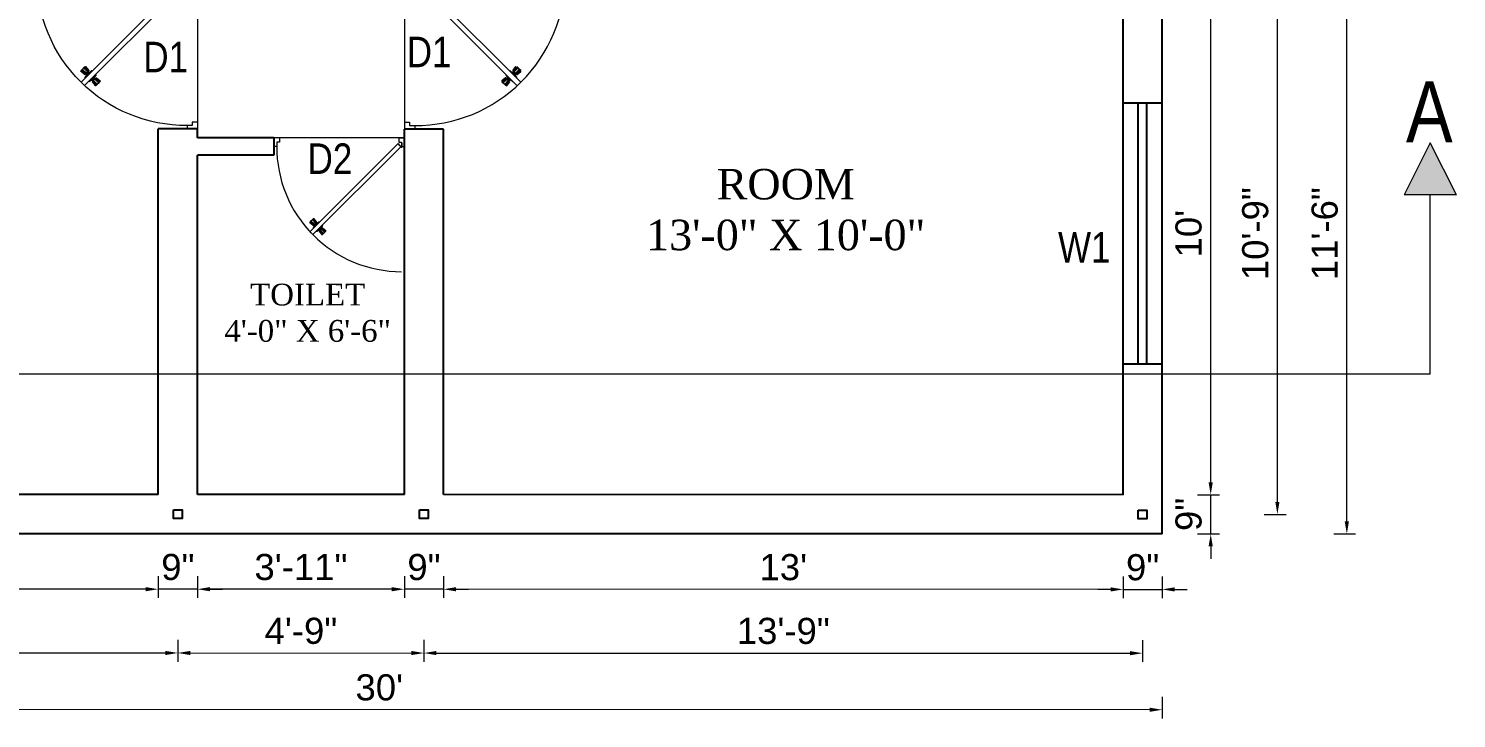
# Model space of a CAD drawing. Header units: inches. Extents: x 392906 to 410488, y -52747 to -40742.
# Drawn here: x 393367.9 to 393695.8, y -52371.5 to -52213 of the extents above; entities that cross this region are included whole.
import ezdxf

# ---------------------------------------------------------------- set-up
doc = ezdxf.new("R2010")
doc.units = ezdxf.units.IN
doc.header["$LTSCALE"] = 2
doc.header["$MEASUREMENT"] = 0
doc.header["$PDMODE"] = 34
doc.layers.get('0').update_dxf_attribs({"linetype": 'CONTINUOUS'})
doc.layers.get('DEFPOINTS').update_dxf_attribs({"color": 141, "linetype": 'CONTINUOUS'})
for name, color, linetype, lineweight in [('DOOR & WIN', 1, 'CONTINUOUS', 25), ('PUERTAS', 7, 'CONTINUOUS', 9), ('steps', 253, 'CONTINUOUS', 20)]:
    doc.layers.add(name, color=color, linetype=linetype, lineweight=lineweight)
doc.styles.add('Lettring Text', font='arial.ttf')
doc.styles.get("Standard").update_dxf_attribs({"font": 'ARIALN.TTF'})
doc.dimstyles.new('Copy of Standard', dxfattribs={"dimtxt": 6, "dimasz": 2.875, "dimexe": 2, "dimexo": 4, "dimgap": 2, "dimtad": 1, "dimdec": 0, "dimrnd": 1, "dimzin": 0, "dimdsep": 46, "dimlunit": 4, "dimtxsty": 'Lettring Text', "dimcen": 0.1, "dimclrd": 7, "dimclre": 7, "dimclrt": 7, "dimazin": 0, "dimtfac": 0.645, "dimtdec": 0, "dimtmove": 1, "dimatfit": 0, "dimfxl": 3, "dimfxlon": 1, "dimtfillclr": 256, "dimtolj": 1, "dimtzin": 0, "dimlwd": -1, "dimlwe": -1, "dimarcsym": 2})

# ---------------------------------------------------------------- blocks, each defined once
blk = doc.blocks.new('3ft')
at = {"layer": 'PUERTAS', "color": 6}
for p, q in [((1.01, 2.52), (25.23, 26.74)), ((26.05, 25.92), (25.23, 26.74)), ((26.05, 25.92), (1.77, 1.64)), ((0, 2.4), (0, 0)), ((0.72, 2.4), (0, 2.4)), ((1.6, 0), (0, 0)), ((0.72, 1.52), (0.72, 2.44)), ((0.8, 1.52), (0.72, 1.52)), ((0.8, 1.52), (0.8, 2.41)), ((0.8, 1.2), (0.8, 1.52)), ((1.6, 1.2), (0.8, 1.2)), ((1.57, 1.84), (0.94, 2.47)), ((1.63, 1.89), (0.97, 2.55)), ((1.63, 1.89), (1.57, 1.84)), ((1.77, 1.64), (1.57, 1.84)), ((1.6, 0), (1.6, 1.2)), ((34.4, 0), (34.4, 1.2)), ((34.4, 1.2), (35.2, 1.2)), ((34.4, 0), (36, 0)), ((35.2, 1.2), (35.2, 2.4)), ((35.2, 2.4), (36, 2.4)), ((36, 0), (36, 2.4))]:
    blk.add_line(p, q, dxfattribs=at)
at = {"layer": 'PUERTAS', "color": 1}
for p, q in [((21.67, 25.73), (22.17, 26.23)), ((21.7, 25.82), (22.14, 26.26)), ((22.58, 26.7), (22.14, 26.26)), ((22.67, 26.73), (22.17, 26.23)), ((22.61, 26.67), (22.58, 26.7)), ((23.45, 25.91), (22.79, 26.73)), ((22.49, 24.95), (21.67, 25.61)), ((21.73, 25.79), (21.7, 25.82)), ((22.6, 24.96), (23.02, 25.38)), ((22.61, 24.25), (22.92, 24.72)), ((22.62, 24.13), (22.61, 24.14)), ((22.7, 25.07), (22.71, 25.06)), ((22.82, 25.06), (23.08, 25.32)), ((22.94, 24.95), (22.83, 25.07)), ((22.92, 24.72), (22.92, 24.72)), ((22.93, 24.94), (23.19, 25.21)), ((22.93, 24.84), (22.93, 24.83)), ((23.44, 25.81), (23.02, 25.38)), ((23.34, 25.58), (23.08, 25.32)), ((23.46, 25.47), (23.19, 25.21)), ((23.33, 25.7), (23.34, 25.69)), ((23.45, 25.46), (23.33, 25.57)), ((23.44, 23.31), (23.45, 23.3)), ((23.56, 23.3), (24.03, 23.61)), ((23.57, 25.47), (23.57, 25.47)), ((24.15, 25.79), (23.68, 25.48)), ((23.68, 25.48), (23.68, 25.48)), ((24.03, 23.61), (24.03, 23.62)), ((24.14, 23.62), (24.14, 23.62)), ((24.25, 23.62), (24.51, 23.89)), ((24.27, 25.78), (24.26, 25.79)), ((24.26, 23.29), (24.69, 23.71)), ((24.26, 23.63), (24.37, 23.52)), ((24.26, 23.18), (24.92, 22.37)), ((24.37, 23.52), (24.63, 23.77)), ((24.37, 23.4), (24.37, 23.4)), ((24.78, 24.15), (24.51, 23.89)), ((24.89, 24.03), (24.63, 23.77)), ((25.11, 24.14), (24.69, 23.71)), ((24.77, 24.14), (24.88, 24.03)), ((24.79, 24.38), (24.78, 24.37)), ((24.78, 24.26), (24.78, 24.26)), ((25.1, 24.84), (24.79, 24.38)), ((25, 24.03), (25, 24.03)), ((25.09, 24.96), (25.1, 24.95)), ((25.22, 24.14), (26.03, 23.48)), ((26.04, 23.37), (25.54, 22.86)), ((26.01, 23.27), (25.57, 22.83)), ((25.98, 23.3), (26.01, 23.27)), ((25.04, 22.36), (25.54, 22.86)), ((25.1, 22.42), (25.13, 22.39)), ((25.13, 22.39), (25.57, 22.83))]:
    blk.add_line(p, q, dxfattribs=at)
at = {"layer": 'PUERTAS', "color": 8}
for p, q in [((22.13, 26.28), (21.98, 26.13)), ((22.13, 26.28), (22.27, 26.42)), ((22.29, 26.41), (22.27, 26.42)), ((23.16, 25.52), (22.34, 26.39)), ((23.3, 25.66), (22.5, 26.56)), ((23.41, 25.77), (22.65, 26.71)), ((23.46, 25.83), (22.72, 26.75)), ((22.57, 24.94), (21.65, 25.68)), ((22.63, 24.99), (21.69, 25.75)), ((22.74, 25.1), (21.84, 25.9)), ((22.88, 25.24), (22.01, 26.06)), ((22.69, 24.32), (23.02, 24.83)), ((22.95, 24.96), (22.84, 25.07)), ((22.98, 24.99), (22.86, 25.1)), ((23.03, 25.04), (22.91, 25.15)), ((22.91, 24.53), (23.1, 24.91)), ((23.11, 25.12), (22.99, 25.23)), ((23.13, 24.76), (23.18, 24.99)), ((23.28, 25.3), (23.17, 25.41)), ((23.36, 25.37), (23.25, 25.49)), ((23.31, 24.94), (23.28, 25.08)), ((23.41, 25.43), (23.3, 25.54)), ((23.46, 25.09), (23.32, 25.13)), ((23.44, 25.45), (23.33, 25.56)), ((23.64, 25.27), (23.41, 25.22)), ((23.87, 25.49), (23.49, 25.3)), ((24.08, 25.71), (23.57, 25.38)), ((23.63, 23.38), (24.14, 23.72)), ((23.84, 23.6), (24.22, 23.79)), ((24.07, 23.82), (24.3, 23.88)), ((24.25, 24), (24.39, 23.97)), ((24.25, 23.26), (24.99, 22.34)), ((24.27, 23.64), (24.38, 23.53)), ((24.3, 23.67), (24.41, 23.56)), ((24.3, 23.32), (25.06, 22.38)), ((24.35, 23.72), (24.46, 23.61)), ((24.4, 24.15), (24.43, 24.01)), ((24.41, 23.43), (25.2, 22.53)), ((24.43, 23.8), (24.54, 23.69)), ((24.58, 24.33), (24.52, 24.1)), ((24.55, 23.57), (25.37, 22.7)), ((24.6, 23.97), (24.72, 23.86)), ((24.8, 24.56), (24.61, 24.18)), ((25.02, 24.77), (24.68, 24.26)), ((24.68, 24.05), (24.79, 23.94)), ((24.73, 24.1), (24.85, 23.99)), ((24.76, 24.13), (24.87, 24.02)), ((24.83, 23.85), (25.7, 23.03)), ((24.97, 23.99), (25.87, 23.2)), ((25.08, 24.1), (26.02, 23.34)), ((25.14, 24.15), (26.06, 23.41)), ((25.58, 22.82), (25.73, 22.97)), ((25.72, 22.98), (25.73, 22.97)), ((25.58, 22.82), (25.43, 22.67)), ((0, 0), (36, 0))]:
    blk.add_line(p, q, dxfattribs=at)
at = {"layer": 'PUERTAS', "color": 2}
for p, q in [((21.99, 26.11), (21.98, 26.13)), ((25.42, 22.68), (25.43, 22.67))]:
    blk.add_line(p, q, dxfattribs=at)
at = {"layer": 'PUERTAS', "color": 6}
for radius in [0.155, 0.0752]:
    blk.add_circle((0.82, 2.56), radius, dxfattribs=at)
blk.add_arc((0.82, 2.56), 34.38, 359.7285, 90.0333, dxfattribs=at)
at = {"layer": 'PUERTAS', "color": 1}
for centre, start, end in [((22.73, 26.68), 38.9236, 135), ((22.54, 25.01), 231.0764, 315), ((22.67, 24.2), 135, 225), ((22.77, 25.12), 225, 315), ((22.99, 24.89), 135, 219.7428), ((22.87, 24.78), 315, 39.7428), ((23.28, 25.63), 315, 45), ((23.39, 25.86), 315, 38.9236), ((23.51, 23.36), 225, 315), ((23.51, 25.41), 50.2572, 135), ((23.62, 25.53), 230.2572, 315), ((24.09, 23.56), 50.2572, 135), ((24.2, 23.68), 230.2572, 315), ((24.2, 25.73), 45, 135), ((24.32, 23.23), 135, 218.9236), ((24.42, 23.46), 135, 225), ((24.84, 24.31), 135, 219.7428), ((24.72, 24.21), 315, 39.7428), ((24.94, 23.98), 45, 135), ((25.04, 24.89), 315, 45), ((25.17, 24.08), 51.0764, 135), ((25.98, 23.42), 315, 51.0764), ((24.98, 22.42), 218.9236, 315)]:
    blk.add_arc(centre, 0.08, start, end, dxfattribs=at)
blk = doc.blocks.new('*U199')
at = {"color": 3, "xscale": -1}
blk.add_blockref('3ft', (42, 0), dxfattribs=at)
blk = doc.blocks.new('2ft6in')
at = {"layer": 'PUERTAS', "color": 2}
for p, q in [((0.84, 2.1), (21.02, 22.28)), ((21.71, 21.6), (1.47, 1.37)), ((18.33, 21.76), (18.31, 21.77)), ((21.71, 21.6), (21.02, 22.28)), ((21.18, 18.9), (21.2, 18.89)), ((0, 2), (0, 0)), ((0.6, 2), (0, 2)), ((1.33, 0), (0, 0)), ((0.6, 1.26), (0.6, 2.04)), ((0.67, 1.26), (0.6, 1.26)), ((0.67, 1.26), (0.67, 2.01)), ((0.67, 1), (0.67, 1.26)), ((1.33, 1), (0.67, 1)), ((1.31, 1.53), (0.79, 2.06)), ((1.36, 1.58), (0.81, 2.12)), ((1.36, 1.58), (1.31, 1.53)), ((1.47, 1.37), (1.31, 1.53)), ((1.33, 0), (1.33, 1)), ((28.67, 0), (28.67, 1)), ((28.67, 1), (29.33, 1)), ((28.67, 0), (30, 0)), ((29.33, 1), (29.33, 2)), ((29.33, 2), (30, 2)), ((30, 0), (30, 2))]:
    blk.add_line(p, q, dxfattribs=at)
at = {"layer": 'PUERTAS', "color": 8}
for p, q in [((18.81, 20.78), (18.04, 21.4)), ((18.86, 20.83), (18.08, 21.46)), ((18.95, 20.92), (18.2, 21.58)), ((18.44, 21.9), (18.31, 21.77)), ((19.07, 21.03), (18.34, 21.72)), ((18.44, 21.9), (18.56, 22.02)), ((18.58, 22.01), (18.56, 22.02)), ((19.3, 21.26), (18.61, 22)), ((19.42, 21.38), (18.75, 22.14)), ((19.51, 21.48), (18.88, 22.26)), ((18.91, 20.27), (19.19, 20.69)), ((19.55, 21.53), (18.93, 22.3)), ((19.13, 20.8), (19.03, 20.9)), ((19.15, 20.82), (19.05, 20.92)), ((19.09, 20.44), (19.25, 20.76)), ((19.19, 20.87), (19.1, 20.96)), ((19.25, 20.93), (19.16, 21.02)), ((19.28, 20.63), (19.32, 20.83)), ((19.4, 21.08), (19.31, 21.17)), ((19.47, 21.15), (19.38, 21.24)), ((19.43, 20.78), (19.4, 20.9)), ((19.51, 21.19), (19.42, 21.28)), ((19.55, 20.91), (19.43, 20.94)), ((19.53, 21.21), (19.44, 21.3)), ((19.7, 21.06), (19.51, 21.01)), ((19.89, 21.24), (19.58, 21.08)), ((20.07, 21.42), (19.64, 21.15)), ((19.69, 19.49), (20.12, 19.76)), ((19.87, 19.67), (20.18, 19.83)), ((20.06, 19.85), (20.25, 19.9)), ((20.21, 20), (20.33, 19.97)), ((20.23, 19.7), (20.32, 19.61)), ((20.25, 19.72), (20.34, 19.63)), ((20.29, 19.76), (20.38, 19.67)), ((20.33, 20.13), (20.36, 20.01)), ((20.36, 19.83), (20.45, 19.74)), ((20.48, 20.28), (20.44, 20.08)), ((20.5, 19.98), (20.6, 19.89)), ((20.67, 20.47), (20.51, 20.15)), ((20.85, 20.64), (20.57, 20.22)), ((20.57, 20.04), (20.66, 19.95)), ((20.61, 20.09), (20.7, 19.99)), ((20.63, 20.11), (20.72, 20.01)), ((20.69, 19.87), (21.42, 19.19)), ((20.81, 19.99), (21.56, 19.33)), ((20.9, 20.08), (21.68, 19.45)), ((20.95, 20.13), (21.72, 19.51)), ((20.21, 19.38), (20.83, 18.61)), ((20.25, 19.43), (20.88, 18.65)), ((20.34, 19.53), (21, 18.77)), ((20.46, 19.64), (21.14, 18.91)), ((21.32, 19.01), (21.2, 18.89)), ((21.32, 19.01), (21.44, 19.14)), ((21.43, 19.15), (21.44, 19.14)), ((0, 0), (30, 0))]:
    blk.add_line(p, q, dxfattribs=at)
at = {"layer": 'PUERTAS', "color": 1}
for p, q in [((18.06, 21.44), (18.48, 21.86)), ((18.74, 20.79), (18.06, 21.34)), ((18.08, 21.51), (18.45, 21.88)), ((18.11, 21.49), (18.08, 21.51)), ((18.82, 22.25), (18.45, 21.88)), ((18.9, 22.28), (18.48, 21.86)), ((18.84, 22.23), (18.82, 22.25)), ((18.83, 20.8), (19.18, 21.15)), ((18.84, 20.21), (19.1, 20.6)), ((18.85, 20.11), (18.84, 20.12)), ((18.92, 20.89), (18.93, 20.88)), ((19.54, 21.59), (18.99, 22.27)), ((19.02, 20.88), (19.24, 21.1)), ((19.12, 20.8), (19.03, 20.89)), ((19.1, 20.7), (19.11, 20.69)), ((19.1, 20.6), (19.1, 20.6)), ((19.11, 20.79), (19.33, 21.01)), ((19.54, 21.5), (19.18, 21.15)), ((19.45, 21.31), (19.24, 21.1)), ((19.55, 21.22), (19.33, 21.01)), ((19.45, 21.41), (19.45, 21.41)), ((19.54, 21.22), (19.45, 21.31)), ((19.64, 21.23), (19.64, 21.23)), ((19.64, 19.42), (20.02, 19.67)), ((19.74, 21.24), (19.73, 21.23)), ((20.12, 21.49), (19.74, 21.24)), ((20.02, 19.67), (20.03, 19.68)), ((20.12, 19.68), (20.12, 19.68)), ((20.21, 19.69), (20.43, 19.9)), ((20.22, 21.48), (20.22, 21.49)), ((20.22, 19.41), (20.57, 19.76)), ((20.22, 19.69), (20.31, 19.6)), ((20.31, 19.6), (20.52, 19.81)), ((20.65, 20.12), (20.43, 19.9)), ((20.74, 20.03), (20.52, 19.81)), ((20.93, 20.11), (20.57, 19.76)), ((20.64, 20.11), (20.73, 20.02)), ((20.66, 20.31), (20.65, 20.31)), ((20.65, 20.21), (20.65, 20.22)), ((20.91, 20.7), (20.66, 20.31)), ((20.84, 20.02), (20.83, 20.03)), ((20.91, 20.8), (20.91, 20.79)), ((21.02, 20.12), (21.7, 19.57)), ((19.53, 19.43), (19.54, 19.42)), ((20.22, 19.32), (20.76, 18.64)), ((20.31, 19.5), (20.31, 19.5)), ((20.86, 18.63), (21.28, 19.05)), ((20.91, 18.68), (20.94, 18.66)), ((20.94, 18.66), (21.31, 19.03)), ((21.7, 19.47), (21.28, 19.05)), ((21.67, 19.4), (21.31, 19.03)), ((21.65, 19.42), (21.67, 19.4))]:
    blk.add_line(p, q, dxfattribs=at)
at = {"layer": 'PUERTAS', "color": 2}
for radius in [0.129, 0.0627]:
    blk.add_circle((0.68, 2.14), radius, dxfattribs=at)
at = {"layer": 'PUERTAS', "color": 8}
blk.add_arc((0.68, 2.14), 28.65, 359.7285, 90.0333, dxfattribs=at)
at = {"layer": 'PUERTAS', "color": 1}
for centre, start, end in [((18.78, 20.84), 231.0764, 315), ((18.89, 20.16), 135, 225), ((18.94, 22.23), 38.9236, 135), ((18.97, 20.93), 225, 315), ((19.16, 20.74), 135, 219.7428), ((19.06, 20.65), 315, 39.7428), ((19.4, 21.36), 315, 45), ((19.49, 21.55), 315, 38.9236), ((19.6, 21.18), 50.2572, 135), ((19.68, 21.28), 230.2572, 315), ((20.07, 19.63), 50.2572, 135), ((20.17, 21.44), 45, 135), ((20.16, 19.73), 230.2572, 315), ((20.7, 20.26), 135, 219.7428), ((20.6, 20.17), 315, 39.7428), ((20.78, 19.98), 45, 135), ((20.87, 20.75), 315, 45), ((20.98, 20.07), 51.0764, 135), ((19.59, 19.47), 225, 315), ((20.27, 19.36), 135, 218.9236), ((20.35, 19.55), 135, 225), ((20.82, 18.68), 218.9236, 315), ((21.65, 19.52), 315, 51.0764)]:
    blk.add_arc(centre, 0.0667, start, end, dxfattribs=at)
blk = doc.blocks.new('*U202')
at = {"color": 3}
blk.add_blockref('2ft6in', (0, 0), dxfattribs=at)
blk = doc.blocks.new('*D874')
at = {"layer": 'DEFPOINTS', "color": 0, "ltscale": 0.5, "transparency": 16777216}
for p in [(393619.22, -52329.12), (393628.22, -52329.12), (393628.22, -52341.86)]:
    blk.add_point(p, dxfattribs=at)
at = {"layer": 'steps', "color": 7, "ltscale": 0.5, "transparency": 16777216}
for p, q in [((393619.22, -52338.86), (393619.22, -52343.86)), ((393628.22, -52338.86), (393628.22, -52343.86)), ((393616.35, -52341.86), (393613.47, -52341.86)), ((393619.22, -52341.86), (393628.22, -52341.86)), ((393631.1, -52341.86), (393633.97, -52341.86))]:
    blk.add_line(p, q, dxfattribs=at)
for points in [[(393616.35, -52341.38), (393616.35, -52342.34), (393619.22, -52341.86)], [(393631.1, -52341.38), (393631.1, -52342.34), (393628.22, -52341.86)]]:
    blk.add_solid(points, dxfattribs=at)
at = {"layer": 'steps', "color": 7, "ltscale": 0.5, "transparency": 16777216, "insert": (393623.72, -52336.8), "char_height": 6, "attachment_point": 5, "rotation": 359.9867, "style": 'Lettring Text'}
blk.add_mtext('\\A1;9"', dxfattribs=at)
blk = doc.blocks.new('*D896')
at = {"layer": 'DEFPOINTS', "color": 0, "ltscale": 0.5, "transparency": 16777216}
for p in [(393463.22, -52320.09), (393619.22, -52329.12), (393463.22, -52341.82)]:
    blk.add_point(p, dxfattribs=at)
at = {"layer": 'steps', "color": 7, "ltscale": 0.5, "transparency": 16777216}
for p, q in [((393463.22, -52338.82), (393463.22, -52343.82)), ((393619.22, -52338.86), (393619.22, -52343.86)), ((393616.35, -52341.86), (393466.09, -52341.82))]:
    blk.add_line(p, q, dxfattribs=at)
for points in [[(393466.09, -52341.34), (393466.09, -52342.3), (393463.22, -52341.82)], [(393616.35, -52341.38), (393616.35, -52342.34), (393619.22, -52341.86)]]:
    blk.add_solid(points, dxfattribs=at)
at = {"layer": 'steps', "color": 7, "ltscale": 0.5, "transparency": 16777216, "insert": (393541.22, -52336.78), "char_height": 6, "attachment_point": 5, "rotation": 359.9867, "style": 'Lettring Text'}
blk.add_mtext("\\A1;13'", dxfattribs=at)
blk = doc.blocks.new('*D897')
at = {"layer": 'DEFPOINTS', "color": 0, "ltscale": 0.5, "transparency": 16777216}
for p in [(393454.22, -52320.09), (393463.22, -52320.09), (393454.22, -52341.82)]:
    blk.add_point(p, dxfattribs=at)
at = {"layer": 'steps', "color": 7, "ltscale": 0.5, "transparency": 16777216}
for p, q in [((393454.22, -52338.82), (393454.22, -52343.82)), ((393463.22, -52338.82), (393463.22, -52343.82)), ((393451.34, -52341.82), (393448.47, -52341.82)), ((393463.22, -52341.82), (393454.22, -52341.82)), ((393466.09, -52341.82), (393468.97, -52341.82))]:
    blk.add_line(p, q, dxfattribs=at)
for points in [[(393451.34, -52341.34), (393451.34, -52342.3), (393454.22, -52341.82)], [(393466.09, -52341.34), (393466.09, -52342.3), (393463.22, -52341.82)]]:
    blk.add_solid(points, dxfattribs=at)
at = {"layer": 'steps', "color": 7, "ltscale": 0.5, "transparency": 16777216, "insert": (393458.72, -52336.76), "char_height": 6, "attachment_point": 5, "rotation": 359.9867, "style": 'Lettring Text'}
blk.add_mtext('\\A1;9"', dxfattribs=at)
blk = doc.blocks.new('*D898')
at = {"layer": 'DEFPOINTS', "color": 0, "ltscale": 0.5, "transparency": 16777216}
for p in [(393406.72, -52320.09), (393454.22, -52320.09), (393406.72, -52341.81)]:
    blk.add_point(p, dxfattribs=at)
at = {"layer": 'steps', "color": 7, "ltscale": 0.5, "transparency": 16777216}
for p, q in [((393406.72, -52338.81), (393406.72, -52343.81)), ((393454.22, -52338.82), (393454.22, -52343.82)), ((393451.34, -52341.82), (393409.59, -52341.81))]:
    blk.add_line(p, q, dxfattribs=at)
for points in [[(393409.59, -52341.33), (393409.59, -52342.29), (393406.72, -52341.81)], [(393451.34, -52341.34), (393451.34, -52342.3), (393454.22, -52341.82)]]:
    blk.add_solid(points, dxfattribs=at)
at = {"layer": 'steps', "color": 7, "ltscale": 0.5, "transparency": 16777216, "insert": (393430.47, -52336.75), "char_height": 6, "attachment_point": 5, "rotation": 359.9867, "style": 'Lettring Text'}
blk.add_mtext('\\A1;3\'-11"', dxfattribs=at)
blk = doc.blocks.new('*D899')
at = {"layer": 'DEFPOINTS', "color": 0, "ltscale": 0.5, "transparency": 16777216}
for p in [(393397.72, -52320.07), (393406.72, -52320.09), (393397.72, -52341.81)]:
    blk.add_point(p, dxfattribs=at)
at = {"layer": 'steps', "color": 7, "ltscale": 0.5, "transparency": 16777216}
for p, q in [((393397.72, -52338.81), (393397.72, -52343.81)), ((393406.72, -52338.81), (393406.72, -52343.81)), ((393394.84, -52341.81), (393391.97, -52341.81)), ((393406.72, -52341.81), (393397.72, -52341.81)), ((393409.59, -52341.81), (393412.47, -52341.81))]:
    blk.add_line(p, q, dxfattribs=at)
for points in [[(393394.84, -52341.33), (393394.84, -52342.29), (393397.72, -52341.81)], [(393409.59, -52341.33), (393409.59, -52342.29), (393406.72, -52341.81)]]:
    blk.add_solid(points, dxfattribs=at)
at = {"layer": 'steps', "color": 7, "ltscale": 0.5, "transparency": 16777216, "insert": (393402.22, -52336.74), "char_height": 6, "attachment_point": 5, "rotation": 359.9867, "style": 'Lettring Text'}
blk.add_mtext('\\A1;9"', dxfattribs=at)
blk = doc.blocks.new('*D900')
at = {"layer": 'DEFPOINTS', "color": 0, "ltscale": 0.5, "transparency": 16777216}
for p in [(393276.93, -52320.04), (393397.72, -52320.07), (393276.93, -52341.78)]:
    blk.add_point(p, dxfattribs=at)
at = {"layer": 'steps', "color": 7, "ltscale": 0.5, "transparency": 16777216}
for p, q in [((393276.93, -52338.78), (393276.93, -52343.78)), ((393397.72, -52338.81), (393397.72, -52343.81)), ((393394.84, -52341.81), (393279.8, -52341.78))]:
    blk.add_line(p, q, dxfattribs=at)
for points in [[(393279.8, -52341.3), (393279.8, -52342.26), (393276.93, -52341.78)], [(393394.84, -52341.33), (393394.84, -52342.29), (393397.72, -52341.81)]]:
    blk.add_solid(points, dxfattribs=at)
at = {"layer": 'steps', "color": 7, "ltscale": 0.5, "transparency": 16777216, "insert": (393337.32, -52336.73), "char_height": 6, "attachment_point": 5, "rotation": 359.9867, "style": 'Lettring Text'}
blk.add_mtext('\\A1;10\'-1"', dxfattribs=at)
blk = doc.blocks.new('*D875')
at = {"layer": 'DEFPOINTS', "color": 0, "ltscale": 0.5, "transparency": 16777216}
for p in [(393272.81, -52324.54), (393402.22, -52324.57), (393402.22, -52356.46)]:
    blk.add_point(p, dxfattribs=at)
at = {"layer": 'steps', "color": 7, "ltscale": 0.5, "transparency": 16777216}
for p, q in [((393272.8, -52353.43), (393272.8, -52358.43)), ((393402.22, -52353.46), (393402.22, -52358.46)), ((393275.68, -52356.43), (393399.34, -52356.46))]:
    blk.add_line(p, q, dxfattribs=at)
for points in [[(393275.68, -52355.95), (393275.68, -52356.91), (393272.8, -52356.43)], [(393399.34, -52355.98), (393399.34, -52356.94), (393402.22, -52356.46)]]:
    blk.add_solid(points, dxfattribs=at)
at = {"layer": 'steps', "color": 7, "ltscale": 0.5, "transparency": 16777216, "insert": (393337.51, -52351.38), "char_height": 6, "attachment_point": 5, "rotation": 359.9867, "style": 'Lettring Text'}
blk.add_mtext('\\A1;10\'-9"', dxfattribs=at)
blk = doc.blocks.new('*D876')
at = {"layer": 'DEFPOINTS', "color": 0, "ltscale": 0.5, "transparency": 16777216}
for p in [(393402.22, -52324.57), (393458.72, -52324.58), (393458.72, -52356.48)]:
    blk.add_point(p, dxfattribs=at)
at = {"layer": 'steps', "color": 7, "ltscale": 0.5, "transparency": 16777216}
for p, q in [((393402.22, -52353.46), (393402.22, -52358.46)), ((393458.72, -52353.48), (393458.72, -52358.48)), ((393405.09, -52356.46), (393455.84, -52356.48))]:
    blk.add_line(p, q, dxfattribs=at)
for points in [[(393405.09, -52355.98), (393405.09, -52356.94), (393402.22, -52356.46)], [(393455.84, -52356), (393455.84, -52356.95), (393458.72, -52356.48)]]:
    blk.add_solid(points, dxfattribs=at)
at = {"layer": 'steps', "color": 7, "ltscale": 0.5, "transparency": 16777216, "insert": (393430.47, -52351.41), "char_height": 6, "attachment_point": 5, "rotation": 359.9867, "style": 'Lettring Text'}
blk.add_mtext('\\A1;4\'-9"', dxfattribs=at)
blk = doc.blocks.new('*D877')
at = {"layer": 'DEFPOINTS', "color": 0, "ltscale": 0.5, "transparency": 16777216}
for p in [(393458.72, -52324.58), (393623.72, -52324.62), (393623.72, -52356.51)]:
    blk.add_point(p, dxfattribs=at)
at = {"layer": 'steps', "color": 7, "ltscale": 0.5, "transparency": 16777216}
for p, q in [((393458.72, -52353.48), (393458.72, -52358.48)), ((393623.72, -52353.51), (393623.72, -52358.51)), ((393461.59, -52356.48), (393620.84, -52356.51))]:
    blk.add_line(p, q, dxfattribs=at)
for points in [[(393461.59, -52356), (393461.59, -52356.96), (393458.72, -52356.48)], [(393620.84, -52356.04), (393620.84, -52356.99), (393623.72, -52356.51)]]:
    blk.add_solid(points, dxfattribs=at)
at = {"layer": 'steps', "color": 7, "ltscale": 0.5, "transparency": 16777216, "insert": (393541.22, -52351.43), "char_height": 6, "attachment_point": 5, "rotation": 359.9867, "style": 'Lettring Text'}
blk.add_mtext('\\A1;13\'-9"', dxfattribs=at)
blk = doc.blocks.new('*D878')
at = {"layer": 'DEFPOINTS', "color": 0, "ltscale": 0.5, "transparency": 16777216}
for p in [(393268.69, -52329.04), (393628.22, -52329.12), (393268.68, -52369.43)]:
    blk.add_point(p, dxfattribs=at)
at = {"layer": 'steps', "color": 7, "ltscale": 0.5, "transparency": 16777216}
for p, q in [((393268.68, -52366.43), (393268.68, -52371.43)), ((393628.21, -52366.51), (393628.21, -52371.51)), ((393625.34, -52369.51), (393271.55, -52369.43))]:
    blk.add_line(p, q, dxfattribs=at)
for points in [[(393271.55, -52368.95), (393271.55, -52369.91), (393268.68, -52369.43)], [(393625.34, -52369.03), (393625.34, -52369.99), (393628.21, -52369.51)]]:
    blk.add_solid(points, dxfattribs=at)
at = {"layer": 'steps', "color": 7, "ltscale": 0.5, "transparency": 16777216, "insert": (393448.45, -52364.4), "char_height": 6, "attachment_point": 5, "rotation": 359.9867, "style": 'Lettring Text'}
blk.add_mtext("\\A1;30'", dxfattribs=at)
blk = doc.blocks.new('*D883')
at = {"layer": 'DEFPOINTS', "color": 0, "ltscale": 0.5, "transparency": 16777216}
for p in [(393463.22, -52057.25), (393454.22, -52191.08), (393463.22, -52236.09)]:
    blk.add_point(p, dxfattribs=at)
at = {"layer": 'steps', "color": 7, "ltscale": 0.5, "transparency": 16777216}
for p, q in [((393451.35, -52057.25), (393448.47, -52057.25)), ((393454.22, -52060.25), (393454.22, -52055.25)), ((393454.22, -52057.25), (393463.22, -52057.25)), ((393463.22, -52060.25), (393463.22, -52055.25)), ((393466.1, -52057.25), (393468.97, -52057.25))]:
    blk.add_line(p, q, dxfattribs=at)
for points in [[(393451.35, -52056.77), (393451.35, -52057.72), (393454.22, -52057.25)], [(393466.1, -52056.77), (393466.1, -52057.72), (393463.22, -52057.25)]]:
    blk.add_solid(points, dxfattribs=at)
at = {"layer": 'steps', "color": 7, "ltscale": 0.5, "transparency": 16777216, "insert": (393458.72, -52052.18), "char_height": 6, "attachment_point": 5, "style": 'Lettring Text'}
blk.add_mtext('\\A1;9"', dxfattribs=at)
blk = doc.blocks.new('*D884')
at = {"layer": 'DEFPOINTS', "color": 0, "ltscale": 0.5, "transparency": 16777216}
for p in [(393619.22, -52057.25), (393619.22, -52200.12), (393463.22, -52236.09)]:
    blk.add_point(p, dxfattribs=at)
at = {"layer": 'steps', "color": 7, "ltscale": 0.5, "transparency": 16777216}
for p, q in [((393463.22, -52060.25), (393463.22, -52055.25)), ((393466.1, -52057.25), (393616.35, -52057.25)), ((393619.22, -52060.25), (393619.22, -52055.25))]:
    blk.add_line(p, q, dxfattribs=at)
for points in [[(393466.1, -52056.77), (393466.1, -52057.72), (393463.22, -52057.25)], [(393616.35, -52056.77), (393616.35, -52057.72), (393619.22, -52057.25)]]:
    blk.add_solid(points, dxfattribs=at)
at = {"layer": 'steps', "color": 7, "ltscale": 0.5, "transparency": 16777216, "insert": (393541.22, -52052.18), "char_height": 6, "attachment_point": 5, "style": 'Lettring Text'}
blk.add_mtext("\\A1;13'", dxfattribs=at)
blk = doc.blocks.new('*D889')
at = {"layer": 'DEFPOINTS', "color": 0, "ltscale": 0.5, "transparency": 16777216}
for p in [(393619.23, -52320.12), (393639.35, -52320.12), (393619.22, -52329.12)]:
    blk.add_point(p, dxfattribs=at)
at = {"layer": 'steps', "color": 7, "ltscale": 0.5, "transparency": 16777216}
for p, q in [((393639.35, -52317.25), (393639.35, -52314.37)), ((393636.35, -52320.12), (393641.35, -52320.12)), ((393639.35, -52329.12), (393639.35, -52320.12)), ((393636.35, -52329.12), (393641.35, -52329.12)), ((393639.35, -52331.99), (393639.35, -52334.87))]:
    blk.add_line(p, q, dxfattribs=at)
for points in [[(393638.87, -52317.25), (393639.83, -52317.25), (393639.35, -52320.12)], [(393638.87, -52331.99), (393639.83, -52331.99), (393639.35, -52329.12)]]:
    blk.add_solid(points, dxfattribs=at)
at = {"layer": 'steps', "color": 7, "ltscale": 0.5, "transparency": 16777216, "insert": (393634.29, -52324.62), "char_height": 6, "attachment_point": 5, "rotation": 90, "style": 'Lettring Text'}
blk.add_mtext('\\A1;9"', dxfattribs=at)
blk = doc.blocks.new('*D890')
at = {"layer": 'DEFPOINTS', "color": 0, "ltscale": 0.5, "transparency": 16777216}
for p in [(393619.25, -52200.12), (393639.35, -52200.12), (393619.23, -52320.12)]:
    blk.add_point(p, dxfattribs=at)
at = {"layer": 'steps', "color": 7, "ltscale": 0.5, "transparency": 16777216}
for p, q in [((393636.35, -52200.12), (393641.35, -52200.12)), ((393639.35, -52317.25), (393639.35, -52203)), ((393636.35, -52320.12), (393641.35, -52320.12))]:
    blk.add_line(p, q, dxfattribs=at)
for points in [[(393638.87, -52203), (393639.83, -52203), (393639.35, -52200.12)], [(393638.87, -52317.25), (393639.83, -52317.25), (393639.35, -52320.12)]]:
    blk.add_solid(points, dxfattribs=at)
at = {"layer": 'steps', "color": 7, "ltscale": 0.5, "transparency": 16777216, "insert": (393634.29, -52260.12), "char_height": 6, "attachment_point": 5, "rotation": 90, "style": 'Lettring Text'}
blk.add_mtext("\\A1;10'", dxfattribs=at)
blk = doc.blocks.new('*D894')
at = {"layer": 'DEFPOINTS', "color": 0, "ltscale": 0.5, "transparency": 16777216}
for p in [(393623.72, -52195.62), (393654.66, -52195.62), (393623.72, -52324.62)]:
    blk.add_point(p, dxfattribs=at)
at = {"layer": 'steps', "color": 7, "ltscale": 0.5, "transparency": 16777216}
for p, q in [((393651.66, -52195.62), (393656.66, -52195.62)), ((393654.66, -52321.74), (393654.66, -52198.5)), ((393651.66, -52324.62), (393656.66, -52324.62))]:
    blk.add_line(p, q, dxfattribs=at)
for points in [[(393654.18, -52198.5), (393655.14, -52198.5), (393654.66, -52195.62)], [(393654.18, -52321.74), (393655.14, -52321.74), (393654.66, -52324.62)]]:
    blk.add_solid(points, dxfattribs=at)
at = {"layer": 'steps', "color": 7, "ltscale": 0.5, "transparency": 16777216, "insert": (393649.6, -52260.12), "char_height": 6, "attachment_point": 5, "rotation": 90, "style": 'Lettring Text'}
blk.add_mtext('\\A1;10\'-9"', dxfattribs=at)
blk = doc.blocks.new('*D902')
at = {"layer": 'DEFPOINTS', "color": 0, "ltscale": 0.5, "transparency": 16777216}
for p in [(393628.22, -52191.12), (393670.6, -52191.12), (393628.22, -52329.12)]:
    blk.add_point(p, dxfattribs=at)
at = {"layer": 'steps', "color": 7, "ltscale": 0.5, "transparency": 16777216}
for p, q in [((393667.6, -52191.12), (393672.6, -52191.12)), ((393670.6, -52326.25), (393670.6, -52194)), ((393667.6, -52329.12), (393672.6, -52329.12))]:
    blk.add_line(p, q, dxfattribs=at)
for points in [[(393670.12, -52194), (393671.08, -52194), (393670.6, -52191.12)], [(393670.12, -52326.25), (393671.08, -52326.25), (393670.6, -52329.12)]]:
    blk.add_solid(points, dxfattribs=at)
at = {"layer": 'steps', "color": 7, "ltscale": 0.5, "transparency": 16777216, "insert": (393665.54, -52260.12), "char_height": 6, "attachment_point": 5, "rotation": 90, "style": 'Lettring Text'}
blk.add_mtext('\\A1;11\'-6"', dxfattribs=at)

msp = doc.modelspace()

# ---------------------------------------------------------------- hatches: boundary and pattern name
at = {"linetype": 'ByBlock', "lineweight": 5}
msp.add_hatch(color=7, dxfattribs=at).paths.add_polyline_path([(393689.77, -52239.22), (393695.77, -52251.22), (393683.77, -52251.22)])

# ---------------------------------------------------------------- linework, layer by layer
at = {"ltscale": 0.5}
for p, q in [((393628.22, -52329.12), (393628.22, -52191.12)), ((393619.22, -52320.12), (393619.22, -52200.12)), ((393628.22, -52230.12), (393619.22, -52230.12)), ((393622.72, -52290.12), (393622.72, -52230.12)), ((393624.72, -52290.12), (393624.72, -52230.12)), ((393406.72, -52236.07), (393397.72, -52236.07)), ((393397.72, -52320.07), (393397.72, -52236.07)), ((393406.72, -52238.07), (393406.72, -52236.07)), ((393463.22, -52236.09), (393454.22, -52236.08)), ((393454.22, -52238.08), (393454.22, -52236.08)), ((393463.22, -52320.09), (393463.22, -52236.09)), ((393619.24, -52236.12), (393619.22, -52236.12)), ((393424.24, -52238.08), (393406.72, -52238.07)), ((393424.24, -52238.08), (393424.24, -52242.08)), ((393454.22, -52320.08), (393454.22, -52238.07)), ((393424.24, -52242.08), (393406.72, -52242.07)), ((393406.72, -52320.07), (393406.72, -52242.07)), ((393628.22, -52290.12), (393619.22, -52290.12)), ((393397.72, -52320.07), (393267.9, -52320.04)), ((393454.22, -52320.08), (393406.72, -52320.07)), ((393619.22, -52320.12), (393463.22, -52320.09)), ((393628.22, -52329.12), (393268.69, -52329.04))]:
    msp.add_line(p, q, dxfattribs=at)
at = {"color": 7, "linetype": 'ByBlock', "lineweight": 5}
for p, q in [((393689.77, -52239.22), (393683.77, -52251.22)), ((393695.77, -52251.22), (393689.77, -52239.22)), ((393695.77, -52251.22), (393683.77, -52251.22)), ((393689.77, -52292.38), (393689.77, -52251.22)), ((393689.77, -52292.38), (393195.45, -52292.38))]:
    msp.add_line(p, q, dxfattribs=at)
at = {"ltscale": 0.5}
for points in [[(393401.22, -52323.57), (393403.22, -52323.57), (393403.22, -52325.57), (393401.22, -52325.57)], [(393457.72, -52323.58), (393459.72, -52323.58), (393459.72, -52325.58), (393457.72, -52325.58)], [(393622.72, -52323.62), (393624.72, -52323.62), (393624.72, -52325.62), (393622.72, -52325.62)]]:
    msp.add_lwpolyline(points, close=True, dxfattribs=at)

# ---------------------------------------------------------------- block references
at = {"layer": 'DOOR & WIN'}
for name, p, rotation in [('*U199', (393406.72, -52242.07), 90.00000000000001), ('*U202', (393454.24, -52238.07), 180)]:
    msp.add_blockref(name, p, dxfattribs=dict(at, rotation=rotation))
at = {"layer": 'DOOR & WIN', "xscale": -1, "rotation": 270}
msp.add_blockref('*U199', (393454.22, -52242.08), dxfattribs=at)

# ---------------------------------------------------------------- texts
at = {"color": 7, "linetype": 'ByBlock', "lineweight": 5, "insert": (393694.89, -52225.11), "char_height": 14, "width": 26.5803, "attachment_point": 3}
msp.add_mtext('A', dxfattribs=at)
at = {"layer": 'steps', "color": 7, "ltscale": 0.3, "char_height": 7, "attachment_point": 2}
for s, insert in [('{\\W1;D1}', (393399.42, -52216.04)), ('{\\W1;D1}', (393459.9, -52214.88)), ('D2', (393437.13, -52239.39))]:
    msp.add_mtext_dynamic_manual_height_columns(s, width=18.6213, gutter_width=40, heights=[0], dxfattribs=dict(at, insert=insert))
at = {"layer": 'steps', "color": 7, "ltscale": 0.3}
for s, insert, char_height, width, attachment_point in [('{\\fTimes New Roman|b0|i0|c0|p18;ROOM\\P13\'-0" X 10\'-0"}', (393541.78, -52245.25), 7, 67.6616, 2), ('W1', (393610.32, -52266.76), 7, 18.6213, 8), ('{\\fTimes New Roman|b0|i0|c0|p18;TOILET\\P4\'-0" X 6\'-6"}', (393432.02, -52271.62), 5, 67.6616, 2)]:
    msp.add_mtext(s, dxfattribs=dict(at, insert=insert, char_height=char_height, width=width, attachment_point=attachment_point))

# ---------------------------------------------------------------- dimensions: what is measured, and where the dimension line sits
at = {"layer": 'steps', "ltscale": 0.5}
dim = msp.add_linear_dim(base=(393463.22, -52057.25), p1=(393454.22, -52191.08), p2=(393463.22, -52236.09), dimstyle='Copy of Standard', dxfattribs=at)
dim.commit()
dim.dimension.update_dxf_attribs({"geometry": '*D883', "text_midpoint": (393458.72, -52057.25), "dimtype": 160})
dim = msp.add_linear_dim(base=(393619.22, -52057.25), p1=(393463.22, -52236.09), p2=(393619.22, -52200.12), dimstyle='Copy of Standard', dxfattribs=at)
dim.commit()
dim.dimension.update_dxf_attribs({"geometry": '*D884', "text_midpoint": (393541.22, -52052.18)})
for base, p1, p2, angle, picture, middle in [((393670.6, -52191.12), (393628.22, -52329.12), (393628.22, -52191.12), 90, '*D902', (393665.54, -52260.12)), ((393654.66, -52195.62), (393623.72, -52324.62), (393623.72, -52195.62), 90, '*D894', (393649.6, -52260.12)), ((393639.35, -52200.12), (393619.23, -52320.12), (393619.25, -52200.12), 90, '*D890', (393634.29, -52260.12)), ((393276.93, -52341.78), (393397.72, -52320.07), (393276.93, -52320.04), 179.9867, '*D900', (393337.32, -52336.73)), ((393406.72, -52341.81), (393454.22, -52320.09), (393406.72, -52320.09), 179.9867, '*D898', (393430.47, -52336.75)), ((393463.22, -52341.82), (393619.22, -52329.12), (393463.22, -52320.09), 179.9867, '*D896', (393541.22, -52336.78)), ((393458.72, -52356.48), (393402.22, -52324.57), (393458.72, -52324.58), 179.9867, '*D876', (393430.47, -52351.41)), ((393623.72, -52356.51), (393458.72, -52324.58), (393623.72, -52324.62), 179.9867, '*D877', (393541.22, -52351.43))]:
    dim = msp.add_linear_dim(base=base, p1=p1, p2=p2, angle=angle, dimstyle='Copy of Standard', dxfattribs=at)
    dim.commit()
    dim.dimension.update_dxf_attribs({"geometry": picture, "text_midpoint": middle})
for base, p1, p2, angle, picture, middle, dimtype in [((393639.35, -52320.12), (393619.22, -52329.12), (393619.23, -52320.12), 90, '*D889', (393639.35, -52324.62), 160), ((393397.72, -52341.81), (393406.72, -52320.09), (393397.72, -52320.07), 179.9867, '*D899', (393402.22, -52341.81), 160), ((393454.22, -52341.82), (393463.22, -52320.09), (393454.22, -52320.09), 179.9867, '*D897', (393458.72, -52341.82), 160), ((393628.22, -52341.86), (393619.22, -52329.12), (393628.22, -52329.12), 359.9867, '*D874', (393623.72, -52341.86), 161)]:
    dim = msp.add_linear_dim(base=base, p1=p1, p2=p2, angle=angle, dimstyle='Copy of Standard', dxfattribs=at)
    dim.commit()
    dim.dimension.update_dxf_attribs({"geometry": picture, "text_midpoint": middle, "dimtype": dimtype})
for p1, p2, distance, picture, middle in [((393272.81, -52324.54), (393402.22, -52324.57), -31.9, '*D875', (393337.51, -52351.38)), ((393628.22, -52329.12), (393268.69, -52329.04), 40.39, '*D878', (393448.45, -52364.4))]:
    dim = msp.add_aligned_dim(p1=p1, p2=p2, distance=distance, dimstyle='Copy of Standard', dxfattribs=at)
    dim.commit()
    dim.dimension.update_dxf_attribs({"geometry": picture, "text_midpoint": middle})

doc.saveas('drawing.dxf')
